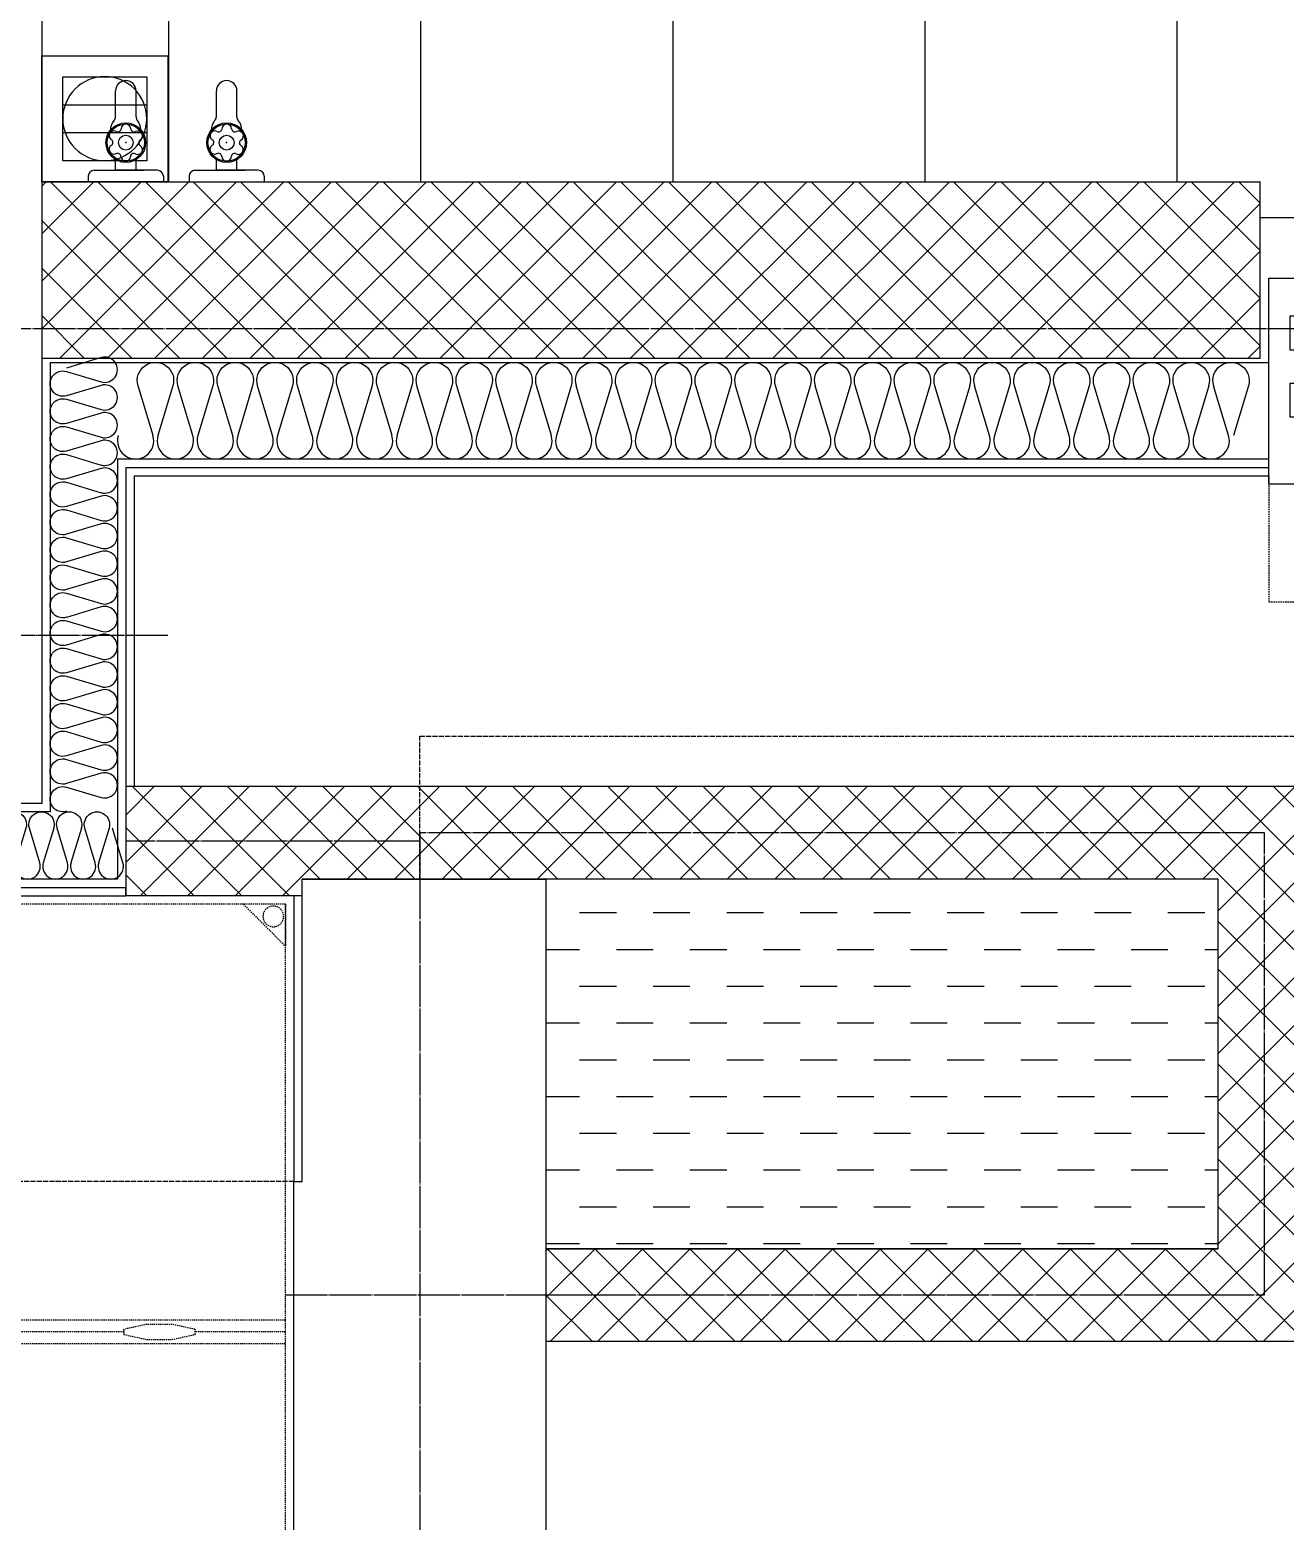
# Model space of a CAD drawing. Header units: millimetres. Extents: x 18456 to 179493, y -203649 to 469211.
# Drawn here: x 125504 to 126998, y 46767 to 48542 of the extents above; entities that cross this region are included whole.
import ezdxf

# ---------------------------------------------------------------- set-up
doc = ezdxf.new("R2010")
doc.units = ezdxf.units.MM
for name, pattern in [('X-평면도(기본형)$0$-HID', [2.5, 1.5, -1]), ('X-평면도(기본형)$0$CEN', [52.5, 50, -1, 0.5, -1]), ('X-평면도(기본형)$0$HID', [2.8, 1.8, -1]), ('X-평면도(기본형)$0$HID2', [7.5, 6, -1.5])]:
    doc.linetypes.add(name, pattern=pattern)
for name, color, linetype, true_color in [('X-평면도(기본형)$0$40HAT', 9, 'Continuous', 0x808080), ('X-평면도(기본형)$0$4GYP', 4, 'Continuous', 0x00ffff), ('X-평면도(기본형)$0$A06-시설물-설비', 4, 'Continuous', 0x00ffff), ('X-평면도(기본형)$0$AHID', 5, 'X-평면도(기본형)$0$HID', 0x0000ff), ('X-평면도(기본형)$0$CEN', 1, 'X-평면도(기본형)$0$CEN', 0xff0000), ('X-평면도(기본형)$0$DOOR', 4, 'Continuous', 0x00ffff), ('X-평면도(기본형)$0$I-FL-FUR(S)', 1, 'X-평면도(기본형)$0$-HID', 0xff0000), ('X-평면도(기본형)$0$INS', 9, 'Continuous', 0x808080), ('X-평면도(기본형)$0$INSUL', 9, 'Continuous', 0x808080), ('X-평면도(기본형)$0$TIL', 5, 'Continuous', 0x0000ff), ('X-평면도(기본형)$0$UIS', 7, 'X-평면도(기본형)$0$HID2', 0x000000), ('X-평면도(기본형)$0$W1', 2, 'Continuous', 0xffff00), ('X-평면도(기본형)$0$W2', 3, 'Continuous', 0x00ff00), ('X-평면도(기본형)$0$WID', 4, 'Continuous', 0x00ffff), ('X-평면도(기본형)$0$설비OPEN', 9, 'Continuous', 0x808080)]:
    doc.layers.add(name, color=color, linetype=linetype, true_color=true_color)
pattern_1 = [(315, (-346622.983, -110113.196), (28.2842712, 28.2842712), []), (45, (-346622.983, -110113.196), (-28.2842712, 28.2842712), [])]

# ---------------------------------------------------------------- blocks, each defined once
blk = doc.blocks.new('X-평면도(기본형)$0$DW1500')
at = {"layer": 'X-평면도(기본형)$0$WID', "color": 1, "true_color": 0xff0000}
blk.add_line((750, 50), (750, -295), dxfattribs=at)
at = {"layer": 'X-평면도(기본형)$0$WID', "color": 8, "true_color": 0x808080}
for p, q in [((1455, 0), (45, 0)), ((766.5, -63), (1428.5, -63)), ((766.5, -63), (766.5, -67)), ((766.5, -67), (1428.5, -67)), ((1428.5, -63), (1428.5, -67)), ((71.5, -98), (733.5, -98)), ((71.5, -98), (71.5, -102)), ((71.5, -102), (733.5, -102)), ((733.5, -98), (733.5, -102)), ((766.5, -143), (1428.5, -143)), ((766.5, -143), (766.5, -147)), ((766.5, -147), (1428.5, -147)), ((1428.5, -143), (1428.5, -147)), ((71.5, -178), (733.5, -178)), ((71.5, -178), (71.5, -182)), ((71.5, -182), (733.5, -182)), ((733.5, -178), (733.5, -182)), ((45, -245), (1455, -245))]:
    blk.add_line(p, q, dxfattribs=at)
at = {"layer": 'X-평면도(기본형)$0$WID'}
for p, q in [((1425, -50), (770, -50)), ((730, -85), (75, -85)), ((1425, -80), (770, -80)), ((730, -115), (75, -115)), ((1425, -130), (770, -130)), ((730, -165), (75, -165)), ((1425, -160), (770, -160)), ((730, -195), (75, -195))]:
    blk.add_line(p, q, dxfattribs=at)
for points in [[(0, -245), (45, -245), (45, -200), (25, -200), (25, -160), (45, -160), (45, -120), (25, -120), (25, -80), (45, -80), (45, 0), (0, 0)], [(1500, 0), (1455, 0), (1455, -45), (1475, -45), (1475, -85), (1455, -85), (1455, -125), (1475, -125), (1475, -165), (1455, -165), (1455, -245), (1500, -245)], [(770, -80), (730, -80), (730, -50), (770, -50), (770, -60), (764.5, -61.8), (764.5, -68.2), (770, -70)], [(1425, -80), (1465, -80), (1465, -50), (1425, -50), (1425, -60), (1430.5, -61.8), (1430.5, -68.2), (1425, -70)], [(75, -115), (35, -115), (35, -85), (75, -85), (75, -95), (69.5, -96.8), (69.5, -103.2), (75, -105)], [(730, -115), (770, -115), (770, -85), (730, -85), (730, -95), (735.5, -96.8), (735.5, -103.2), (730, -105)], [(770, -160), (730, -160), (730, -130), (770, -130), (770, -140), (764.5, -141.8), (764.5, -148.2), (770, -150)], [(1425, -160), (1465, -160), (1465, -130), (1425, -130), (1425, -140), (1430.5, -141.8), (1430.5, -148.2), (1425, -150)], [(75, -195), (35, -195), (35, -165), (75, -165), (75, -175), (69.5, -176.8), (69.5, -183.2), (75, -185)], [(730, -195), (770, -195), (770, -165), (730, -165), (730, -175), (735.5, -176.8), (735.5, -183.2), (730, -185)]]:
    blk.add_lwpolyline(points, close=True, dxfattribs=at)
at = {"layer": 'X-평면도(기본형)$0$WID', "color": 8, "true_color": 0x808080}
for points in [[(770, -59.2), (772.7, -60.6), (773.3, -61.6), (773.8, -63)], [(770, -70.8), (772.7, -69.4), (773.3, -68.4), (773.8, -67)], [(1425, -59.2), (1422.3, -60.6), (1421.7, -61.6), (1421.2, -63)], [(1425, -70.8), (1422.3, -69.4), (1421.7, -68.4), (1421.2, -67)], [(75, -94.2), (77.7, -95.6), (78.3, -96.6), (78.8, -98)], [(75, -105.8), (77.7, -104.4), (78.3, -103.4), (78.8, -102)], [(730, -94.2), (727.3, -95.6), (726.7, -96.6), (726.2, -98)], [(730, -105.8), (727.3, -104.4), (726.7, -103.4), (726.2, -102)], [(770, -139.2), (772.7, -140.6), (773.3, -141.6), (773.8, -143)], [(1425, -139.2), (1422.3, -140.6), (1421.7, -141.6), (1421.2, -143)], [(770, -150.8), (772.7, -149.4), (773.3, -148.4), (773.8, -147)], [(1425, -150.8), (1422.3, -149.4), (1421.7, -148.4), (1421.2, -147)], [(75, -174.2), (77.7, -175.6), (78.3, -176.6), (78.8, -178)], [(730, -174.2), (727.3, -175.6), (726.7, -176.6), (726.2, -178)], [(75, -185.8), (77.7, -184.4), (78.3, -183.4), (78.8, -182)], [(730, -185.8), (727.3, -184.4), (726.7, -183.4), (726.2, -182)]]:
    blk.add_lwpolyline(points, dxfattribs=at)
blk = doc.blocks.new('X-평면도(기본형)$0$A$C0A097A0C')
at = {"layer": 'X-평면도(기본형)$0$I-FL-FUR(S)', "color": 1, "true_color": 0xff0000}
for p, q in [((-820, -1850.5), (-820, 459.5)), ((-820, 459.5), (-820, 409.5)), ((-820, 459.5), (-820, 409.5)), ((-820, 459.5), (-770, 459.5)), ((-770, 459.5), (-820, 409.5)), ((-820, 459.5), (-130, 459.5)), ((-820, -35.5), (-420, -35.5)), ((-820, -49.5), (-712.5, -49.5)), ((-712.5, -52.1), (-712.5, -46.9)), ((-712.1, -46.4), (-685, -40.5)), ((-685, -58.5), (-712.1, -52.6)), ((-685, -40.5), (-655, -40.5)), ((-655, -40.5), (-627.9, -46.4)), ((-627.9, -52.6), (-655, -58.5)), ((-627.5, -46.9), (-627.5, -52.1)), ((-627.5, -49.5), (-432, -49.5)), ((-820, -63.5), (-420, -63.5)), ((-655, -58.5), (-685, -58.5))]:
    blk.add_line(p, q, dxfattribs=at)
blk.add_circle((-805.5, 445), 12.3, dxfattribs=at)
for centre, start, end in [((-712, -46.9), 102.308, 180), ((-712, -52.1), 180, 257.692), ((-628, -46.9), 0, 77.692), ((-628, -52.1), 282.308, 0)]:
    blk.add_arc(centre, 0.5, start, end, dxfattribs=at)
blk = doc.blocks.new('X-평면도(기본형)$0$FSDFSDF321')
at = {"layer": 'X-평면도(기본형)$0$A06-시설물-설비', "color": 1, "true_color": 0xff0000}
for p, q in [((125, -58.6), (25, -58.6)), ((125, -91.4), (25, -91.4))]:
    blk.add_line(p, q, dxfattribs=at)
for points in [[(150, -150), (150, 0), (0, 0), (0, -150)], [(125, -25), (25, -25), (25, -125), (125, -125)]]:
    blk.add_lwpolyline(points, close=True, dxfattribs=at)
blk.add_circle((75, -75), 50, dxfattribs=at)
blk = doc.blocks.new('X-평면도(기본형)$0$수전')
at = {"layer": 'X-평면도(기본형)$0$A06-시설물-설비', "color": 6, "linetype": 'Continuous', "true_color": 0xff00ff}
for p, q in [((-44.7, 39.9), (-44.7, 46.5)), ((44.7, 39.9), (44.7, 46.5)), ((-37.7, 32.9), (11.9, 32.9)), ((-11.9, 32.9), (-22, 32.9)), ((-12.2, 32.9), (-12.2, 20.2)), ((37.7, 32.9), (-11.9, 32.9)), ((12.2, 32.9), (12.2, 20.2)), ((-12.2, -30.8), (-12.2, -61.6)), ((12.2, -31.3), (12.2, -61.6))]:
    blk.add_line(p, q, dxfattribs=at)
for radius in [23.6, 22.2, 8.77]:
    blk.add_circle((0, 0), radius, dxfattribs=at)
for centre, radius, start, end in [((-37.7, 39.9), 7, 180, 270), ((37.7, 39.9), 7, 270, 0), ((0.1, 16.3), 5.7, 2.0784, 176.9749), ((-14.1, 8.3), 5.7, 62.0784, 236.9749), ((-19.3, 0.2), 3.98, 302.0784, 56.9749), ((-9.5, 16.8), 3.98, 242.0784, 356.9749), ((9.8, 16.7), 3.98, 182.0784, 296.9749), ((14.2, 8), 5.7, 302.0784, 116.9749), ((19.3, -0.2), 3.98, 122.0784, 236.9749), ((-14.2, -8), 5.7, 122.0784, 296.9749), ((0.2, -14.7), 18.2, 181.8744, 219.7429), ((-9.8, -16.7), 3.98, 2.0784, 116.9749), ((-0.1, -16.3), 5.7, 182.0784, 356.9749), ((9.5, -16.8), 3.98, 62.0784, 176.9749), ((14.1, -8.3), 5.7, 242.0784, 56.9749), ((0.2, -14.7), 18.2, 318.7321, 359.8283), ((-19.2, -30.8), 7, 0, 39.7429), ((19.2, -31.3), 7, 138.7321, 180), ((0, -61.6), 12.2, 180, 0)]:
    blk.add_arc(centre, radius, start, end, dxfattribs=at)
blk.add_point((0, 0), dxfattribs=at)
blk.add_point((0, 0), dxfattribs=at)
blk = doc.blocks.new('X-평면도(기본형)$0$A$C4cfca2ef')
at = {"layer": 'X-평면도(기본형)$0$A06-시설물-설비', "color": 1, "true_color": 0xff0000}
blk.add_blockref('X-평면도(기본형)$0$FSDFSDF321', (-150, 150), dxfattribs=at)
at = {"layer": 'X-평면도(기본형)$0$A06-시설물-설비', "xscale": -1, "rotation": 180}
for p in [(-220, 46.5), (-100, 46.5)]:
    blk.add_blockref('X-평면도(기본형)$0$수전', p, dxfattribs=at)
blk = doc.blocks.new('U53 (X-평면도(기본형)$0$ins-l)')
at = {"layer": 'X-평면도(기본형)$0$INSUL', "color": 8, "true_color": 0x808080}
for p, q in [((36.9, 24.2), (21.4, 75.8)), ((57.5, 75.8), (42, 24.2)), ((78.1, 24.2), (62.6, 75.8)), ((98.7, 75.8), (83.2, 24.2)), ((119.3, 24.2), (103.8, 75.8)), ((139.9, 75.8), (124.5, 24.2)), ((160.5, 24.2), (145.1, 75.8)), ((181.1, 75.8), (165.7, 24.2)), ((201.7, 24.2), (186.3, 75.8)), ((222.3, 75.8), (206.9, 24.2)), ((243, 24.2), (227.5, 75.8)), ((263.6, 75.8), (248.1, 24.2)), ((284.2, 24.2), (268.7, 75.8)), ((304.8, 75.8), (289.3, 24.2)), ((325.4, 24.2), (309.9, 75.8)), ((346, 75.8), (330.6, 24.2)), ((366.6, 24.2), (351.2, 75.8)), ((387.2, 75.8), (371.8, 24.2)), ((407.8, 24.2), (392.4, 75.8)), ((428.4, 75.8), (413, 24.2)), ((449.1, 24.2), (433.6, 75.8)), ((469.7, 75.8), (454.2, 24.2)), ((490.3, 24.2), (474.8, 75.8)), ((510.9, 75.8), (495.4, 24.2)), ((531.5, 24.2), (516, 75.8)), ((552.1, 75.8), (536.6, 24.2)), ((572.7, 24.2), (557.3, 75.8)), ((593.3, 75.8), (577.9, 24.2)), ((613.9, 24.2), (598.5, 75.8)), ((634.5, 75.8), (619.1, 24.2)), ((655.2, 24.2), (639.7, 75.8)), ((675.8, 75.8), (660.3, 24.2)), ((696.4, 24.2), (680.9, 75.8)), ((717, 75.8), (701.5, 24.2)), ((737.6, 24.2), (722.1, 75.8)), ((758.2, 75.8), (742.7, 24.2))]:
    blk.add_line(p, q, dxfattribs=at)
at = {"layer": 'X-평면도(기본형)$0$INSUL', "color": 8, "true_color": 0x808080, "extrusion": (0, 0, -1)}
for centre in [(-39.4, 81.2), (-80.7, 81.2), (-121.9, 81.2), (-163.1, 81.2), (-204.3, 81.2), (-245.5, 81.2), (-286.8, 81.2), (-328, 81.2), (-369.2, 81.2), (-410.4, 81.2), (-451.6, 81.2), (-492.9, 81.2), (-534.1, 81.2), (-575.3, 81.2), (-616.5, 81.2), (-657.7, 81.2), (-699, 81.2), (-740.2, 81.2)]:
    blk.add_arc(centre, 18.8, 343.3008, 196.6992, dxfattribs=at)
at = {"layer": 'X-평면도(기본형)$0$INSUL', "color": 8, "true_color": 0x808080}
for centre in [(18.8, 18.8), (60, 18.8), (101.3, 18.8), (142.5, 18.8), (183.7, 18.8), (224.9, 18.8), (266.1, 18.8), (307.4, 18.8), (348.6, 18.8), (389.8, 18.8), (431, 18.8), (472.2, 18.8), (513.5, 18.8), (554.7, 18.8), (595.9, 18.8), (637.1, 18.8), (678.3, 18.8), (719.6, 18.8)]:
    blk.add_arc(centre, 18.8, 163.3008, 16.6992, dxfattribs=at)
blk = doc.blocks.new('U138 (X-평면도(기본형)$0$ins-l)')
at = {"layer": 'X-평면도(기본형)$0$INSUL', "color": 8, "true_color": 0x808080}
for p, q in [((36.9, 24.2), (21.4, 75.8)), ((57.5, 75.8), (42, 24.2)), ((78.1, 24.2), (62.6, 75.8)), ((98.7, 75.8), (83.2, 24.2)), ((119.3, 24.2), (103.8, 75.8)), ((139.9, 75.8), (124.5, 24.2)), ((160.5, 24.2), (145.1, 75.8)), ((181.1, 75.8), (165.7, 24.2)), ((201.7, 24.2), (186.3, 75.8)), ((222.3, 75.8), (206.9, 24.2)), ((243, 24.2), (227.5, 75.8)), ((263.6, 75.8), (248.1, 24.2)), ((284.2, 24.2), (268.7, 75.8)), ((304.8, 75.8), (289.3, 24.2)), ((325.4, 24.2), (309.9, 75.8)), ((346, 75.8), (330.6, 24.2)), ((366.6, 24.2), (351.2, 75.8)), ((387.2, 75.8), (371.8, 24.2)), ((407.8, 24.2), (392.4, 75.8)), ((428.4, 75.8), (413, 24.2)), ((449.1, 24.2), (433.6, 75.8)), ((469.7, 75.8), (454.2, 24.2)), ((490.3, 24.2), (474.8, 75.8)), ((510.9, 75.8), (495.4, 24.2)), ((531.5, 24.2), (516, 75.8)), ((552.1, 75.8), (536.6, 24.2)), ((572.7, 24.2), (557.3, 75.8)), ((593.3, 75.8), (577.9, 24.2)), ((613.9, 24.2), (598.5, 75.8)), ((634.5, 75.8), (619.1, 24.2)), ((655.2, 24.2), (639.7, 75.8)), ((675.8, 75.8), (660.3, 24.2))]:
    blk.add_line(p, q, dxfattribs=at)
at = {"layer": 'X-평면도(기본형)$0$INSUL', "color": 8, "true_color": 0x808080, "extrusion": (0, 0, -1)}
for centre in [(-39.4, 81.2), (-80.7, 81.2), (-121.9, 81.2), (-163.1, 81.2), (-204.3, 81.2), (-245.5, 81.2), (-286.8, 81.2), (-328, 81.2), (-369.2, 81.2), (-410.4, 81.2), (-451.6, 81.2), (-492.9, 81.2), (-534.1, 81.2), (-575.3, 81.2), (-616.5, 81.2), (-657.7, 81.2)]:
    blk.add_arc(centre, 18.8, 343.3008, 196.6992, dxfattribs=at)
at = {"layer": 'X-평면도(기본형)$0$INSUL', "color": 8, "true_color": 0x808080}
for centre in [(18.8, 18.8), (60, 18.8), (101.3, 18.8), (142.5, 18.8), (183.7, 18.8), (224.9, 18.8), (266.1, 18.8), (307.4, 18.8), (348.6, 18.8), (389.8, 18.8), (431, 18.8), (472.2, 18.8), (513.5, 18.8), (554.7, 18.8), (595.9, 18.8), (637.1, 18.8)]:
    blk.add_arc(centre, 18.8, 163.3008, 16.6992, dxfattribs=at)
blk = doc.blocks.new('U141 (X-평면도(기본형)$0$ins-l)')
at = {"layer": 'X-평면도(기본형)$0$INSUL', "color": 8, "true_color": 0x808080}
for p, q in [((36.9, 24.2), (21.4, 75.8)), ((57.5, 75.8), (42, 24.2)), ((78.1, 24.2), (62.6, 75.8)), ((98.7, 75.8), (83.2, 24.2)), ((119.3, 24.2), (103.8, 75.8)), ((139.9, 75.8), (124.5, 24.2)), ((160.5, 24.2), (145.1, 75.8)), ((181.1, 75.8), (165.7, 24.2)), ((201.7, 24.2), (186.3, 75.8)), ((222.3, 75.8), (206.9, 24.2)), ((243, 24.2), (227.5, 75.8)), ((263.6, 75.8), (248.1, 24.2)), ((284.2, 24.2), (268.7, 75.8)), ((304.8, 75.8), (289.3, 24.2)), ((325.4, 24.2), (309.9, 75.8)), ((346, 75.8), (330.6, 24.2)), ((366.6, 24.2), (351.2, 75.8)), ((387.2, 75.8), (371.8, 24.2)), ((407.8, 24.2), (392.4, 75.8)), ((428.4, 75.8), (413, 24.2)), ((449.1, 24.2), (433.6, 75.8)), ((469.7, 75.8), (454.2, 24.2)), ((490.3, 24.2), (474.8, 75.8)), ((510.9, 75.8), (495.4, 24.2)), ((531.5, 24.2), (516, 75.8)), ((552.1, 75.8), (536.6, 24.2)), ((572.7, 24.2), (557.3, 75.8)), ((593.3, 75.8), (577.9, 24.2)), ((613.9, 24.2), (598.5, 75.8)), ((634.5, 75.8), (619.1, 24.2)), ((655.2, 24.2), (639.7, 75.8)), ((675.8, 75.8), (660.3, 24.2)), ((696.4, 24.2), (680.9, 75.8)), ((717, 75.8), (701.5, 24.2)), ((737.6, 24.2), (722.1, 75.8)), ((758.2, 75.8), (742.7, 24.2)), ((778.8, 24.2), (763.4, 75.8)), ((799.4, 75.8), (784, 24.2)), ((820, 24.2), (804.6, 75.8)), ((840.6, 75.8), (825.2, 24.2)), ((861.3, 24.2), (845.8, 75.8)), ((881.9, 75.8), (866.4, 24.2)), ((902.5, 24.2), (887, 75.8)), ((923.1, 75.8), (907.6, 24.2)), ((943.7, 24.2), (928.2, 75.8)), ((964.3, 75.8), (948.8, 24.2)), ((984.9, 24.2), (969.5, 75.8)), ((1005.5, 75.8), (990.1, 24.2)), ((1026.1, 24.2), (1010.7, 75.8)), ((1046.7, 75.8), (1031.3, 24.2)), ((1067.4, 24.2), (1051.9, 75.8)), ((1088, 75.8), (1072.5, 24.2)), ((1108.6, 24.2), (1093.1, 75.8)), ((1129.2, 75.8), (1113.7, 24.2)), ((1149.8, 24.2), (1134.3, 75.8)), ((1170.4, 75.8), (1154.9, 24.2))]:
    blk.add_line(p, q, dxfattribs=at)
at = {"layer": 'X-평면도(기본형)$0$INSUL', "color": 8, "true_color": 0x808080, "extrusion": (0, 0, -1)}
for centre in [(-39.4, 81.2), (-80.7, 81.2), (-121.9, 81.2), (-163.1, 81.2), (-204.3, 81.2), (-245.5, 81.2), (-286.8, 81.2), (-328, 81.2), (-369.2, 81.2), (-410.4, 81.2), (-451.6, 81.2), (-492.9, 81.2), (-534.1, 81.2), (-575.3, 81.2), (-616.5, 81.2), (-657.7, 81.2), (-699, 81.2), (-740.2, 81.2), (-781.4, 81.2), (-822.6, 81.2), (-863.8, 81.2), (-905.1, 81.2), (-946.3, 81.2), (-987.5, 81.2), (-1028.7, 81.2), (-1069.9, 81.2), (-1111.1, 81.2), (-1152.4, 81.2)]:
    blk.add_arc(centre, 18.8, 343.3008, 196.6992, dxfattribs=at)
at = {"layer": 'X-평면도(기본형)$0$INSUL', "color": 8, "true_color": 0x808080}
for centre in [(18.8, 18.8), (60, 18.8), (101.3, 18.8), (142.5, 18.8), (183.7, 18.8), (224.9, 18.8), (266.1, 18.8), (307.4, 18.8), (348.6, 18.8), (389.8, 18.8), (431, 18.8), (472.2, 18.8), (513.5, 18.8), (554.7, 18.8), (595.9, 18.8), (637.1, 18.8), (678.3, 18.8), (719.6, 18.8), (760.8, 18.8), (802, 18.8), (843.2, 18.8), (884.4, 18.8), (925.7, 18.8), (966.9, 18.8), (1008.1, 18.8), (1049.3, 18.8), (1090.5, 18.8), (1131.8, 18.8)]:
    blk.add_arc(centre, 18.8, 163.3008, 16.6992, dxfattribs=at)

msp = doc.modelspace()

# ---------------------------------------------------------------- hatches: boundary and pattern name
at = {"layer": 'X-평면도(기본형)$0$40HAT'}
h = msp.add_hatch(dxfattribs=at)
h.set_pattern_fill('H3', color=256, scale=40, style=0, pattern_type=2)
h.set_pattern_definition(pattern_1)
h.paths.add_polyline_path([(126968.6, 48151.1), (126968.6, 48361.1), (125518.6, 48361.1), (125518.6, 48151.1)], flags=0)
h = msp.add_hatch(dxfattribs=at)
h.set_pattern_fill('H3', color=256, scale=40, style=0, pattern_type=2)
h.set_pattern_definition(pattern_1)
h.paths.add_polyline_path([(126918.6, 47531.1), (125828.6, 47531.1), (125828.6, 47511.1), (125618.6, 47511.1), (125618.6, 47641.1), (127028.6, 47641.1), (127028.6, 46981.1), (126118.6, 46981.1), (126118.6, 47091.1), (126918.6, 47091.1)], flags=0)
at = {"layer": 'X-평면도(기본형)$0$TIL'}
h = msp.add_hatch(dxfattribs=at)
h.set_pattern_fill('H3', color=256, scale=300, angle=45, style=0, pattern_type=2)
h.set_pattern_definition([(360, (-684930.33, 187218.36), (2e-13, 300), []), (90, (-684930.33, 187218.36), (-300, 9e-14), [])])
h.paths.add_polyline_path([(125518.6, 49596.1), (128868.6, 49596.1), (128868.6, 48701.1), (129618.6, 48701.1), (129618.6, 49596.1), (134373.6, 49596.1), (134373.6, 48766.1), (137248.6, 48766.1), (137248.6, 47771.1), (136648.6, 47771.1), (136648.6, 47656.1), (135128.6, 47656.1), (135128.6, 47771.1), (134578.6, 47771.1), (134578.6, 48361.1), (133678.6, 48361.1), (133678.6, 48246.1), (132158.6, 48246.1), (132158.6, 48361.1), (128488.6, 48361.1), (128488.6, 48246.1), (126968.6, 48246.1), (126968.6, 48361.1), (126568.6, 48361.1), (126418.6, 48361.1), (125518.6, 48361.1)], flags=0)
at = {"layer": 'X-평면도(기본형)$0$설비OPEN'}
h = msp.add_hatch(dxfattribs=at)
h.set_pattern_fill('DASH', color=256, scale=350, style=0, pattern_type=2)
h.set_pattern_definition([(0, (-78241.37, -94783.922), (43.75, 43.75), [43.75, -43.75])])
h.paths.add_polyline_path([(126118.6, 47091.1), (126918.6, 47091.1), (126918.6, 47531.1), (126118.6, 47531.1)], flags=0)

# ---------------------------------------------------------------- linework, layer by layer
at = {"layer": 'X-평면도(기본형)$0$4GYP'}
for p, q in [((125618.6, 48021.1), (126978.6, 48021.1)), ((125618.6, 48021.1), (125618.6, 47641.1)), ((125628.6, 48011.1), (126978.6, 48011.1)), ((125628.6, 48011.1), (125628.6, 47641.1)), ((124918.6, 47521.1), (125618.6, 47521.1)), ((125618.6, 47511.1), (125618.6, 47521.1)), ((124908.6, 47511.1), (125618.6, 47511.1))]:
    msp.add_line(p, q, dxfattribs=at)
at = {"layer": 'X-평면도(기본형)$0$AHID'}
msp.add_lwpolyline([(126978.6, 48011.1), (126978.6, 47861.1), (128478.6, 47861.1), (128478.6, 48011.1)], dxfattribs=at)
at = {"layer": 'X-평면도(기본형)$0$CEN'}
for p, q in [((134378.6, 48186.1), (125318.6, 48186.1)), ((125668.6, 47821.1), (121448.6, 47821.1)), ((125968.6, 47576.1), (125618.6, 47576.1)), ((126973.6, 47586.1), (125968.6, 47586.1)), ((125968.6, 47586.1), (125968.6, 44921.1)), ((126973.6, 47036.1), (126973.6, 47586.1)), ((125808.6, 47036.1), (126973.6, 47036.1))]:
    msp.add_line(p, q, dxfattribs=at)
at = {"layer": 'X-평면도(기본형)$0$INS'}
for p, q in [((125528.6, 48146.1), (126978.6, 48146.1)), ((125528.6, 48146.1), (125528.6, 47715.3)), ((125608.6, 48031.1), (126978.6, 48031.1)), ((125608.6, 48031.1), (125608.6, 47531.1)), ((125528.6, 47715.3), (125528.6, 47611.1)), ((125528.6, 47611.1), (125008.6, 47611.1)), ((125608.6, 47531.1), (124928.6, 47531.1)), ((125818.6, 47511.1), (125818.6, 47171.1))]:
    msp.add_line(p, q, dxfattribs=at)
at = {"layer": 'X-평면도(기본형)$0$UIS'}
for points in [[(125968.6, 47531.1), (125968.6, 47701.1), (133778.6, 47701.1), (133778.6, 47111.1), (134228.6, 47111.1)], [(125818.6, 47171.1), (121648.6, 47171.1)]]:
    msp.add_lwpolyline(points, dxfattribs=at)
at = {"layer": 'X-평면도(기본형)$0$W1'}
for p, q in [((125518.6, 49596.1), (125518.6, 47621.1)), ((125518.6, 47621.1), (125018.6, 47621.1)), ((126118.6, 47531.1), (126118.6, 45031.1)), ((125818.6, 45031.1), (125818.6, 47171.1))]:
    msp.add_line(p, q, dxfattribs=at)
msp.add_lwpolyline([(125818.6, 47171.1), (125828.6, 47171.1), (125828.6, 47531.1), (126118.6, 47531.1)], dxfattribs=at)
at = {"layer": 'X-평면도(기본형)$0$W2'}
for p, q in [((125518.6, 48361.1), (125518.6, 48151.1)), ((125518.6, 48361.1), (126968.6, 48361.1)), ((126968.6, 48151.1), (126968.6, 48361.1)), ((125518.6, 48151.1), (126968.6, 48151.1)), ((125618.6, 47641.1), (125618.6, 47511.1)), ((127028.6, 47641.1), (125618.6, 47641.1)), ((126918.6, 47531.1), (125828.6, 47531.1)), ((125828.6, 47511.1), (125828.6, 47531.1)), ((126918.6, 47091.1), (126918.6, 47531.1)), ((125828.6, 47511.1), (125618.6, 47511.1)), ((126118.6, 47091.1), (126118.6, 46981.1)), ((126918.6, 47091.1), (126118.6, 47091.1)), ((126118.6, 46981.1), (127028.6, 46981.1))]:
    msp.add_line(p, q, dxfattribs=at)
at = {"layer": 'X-평면도(기본형)$0$설비OPEN'}
msp.add_lwpolyline([(126118.6, 47091.1), (126918.6, 47091.1), (126918.6, 47531.1), (126118.6, 47531.1)], close=True, dxfattribs=at)

# ---------------------------------------------------------------- block references
at = {"lineweight": -2, "ltscale": 5, "xscale": -1}
msp.add_blockref('X-평면도(기본형)$0$A$C4cfca2ef', (125518.6, 48361.1), dxfattribs=at)
at = {"layer": 'X-평면도(기본형)$0$DOOR', "xscale": -1, "rotation": 180}
msp.add_blockref('X-평면도(기본형)$0$DW1500', (126978.6, 48001.1), dxfattribs=at)
at = {"layer": 'X-평면도(기본형)$0$INSUL', "xscale": -0.7999999999999996, "yscale": 0.7999999999999996, "zscale": 0.7999999999999996}
for name, p, rotation in [('U138 (X-평면도(기본형)$0$ins-l)', (125528.6, 47611.1), 270), ('U53 (X-평면도(기본형)$0$ins-l)', (125008.6, 47611.1), 180)]:
    msp.add_blockref(name, p, dxfattribs=dict(at, rotation=rotation))
at = {"layer": 'X-평면도(기본형)$0$INSUL', "xscale": 1.149999999999999, "yscale": 1.149999999999999, "zscale": 1.149999999999999}
msp.add_blockref('U141 (X-평면도(기본형)$0$ins-l)', (125608.6, 48031.1), dxfattribs=at)
at = {"layer": 'X-평면도(기본형)$0$W2', "xscale": -1}
msp.add_blockref('X-평면도(기본형)$0$A$C0A097A0C', (124988.6, 47041.6), dxfattribs=at)

doc.saveas('drawing.dxf')
